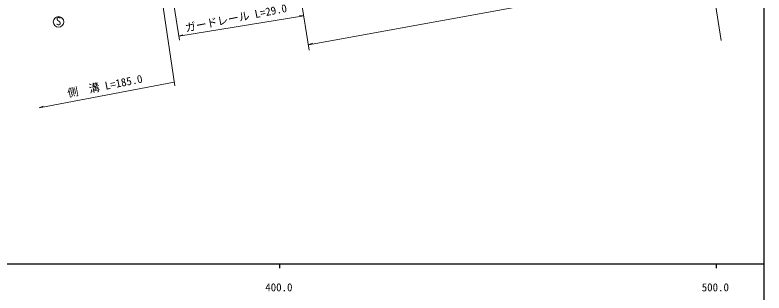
# Model space of a CAD drawing. Units: millimetres, scale not verified. Extents: x 40000 to 680000, y 20000 to 380000.
# Drawn here: x 407384 to 579000, y 198357 to 261920 of the extents above; entities that cross this region are included whole.
import ezdxf
from ezdxf.enums import TextEntityAlignment as Align

# ---------------------------------------------------------------- set-up
doc = ezdxf.new("R2010")
doc.units = ezdxf.units.MM
doc.header["$LTSCALE"] = 1000
for name, color, linetype, lineweight in [('M-STR-HTXT', 7, 'Continuous', 13), ('M-TTL-BAND', 7, 'Continuous', 25), ('M-WORK', 1, 'Continuous', 13)]:
    doc.layers.add(name, color=color, linetype=linetype, lineweight=lineweight)
doc.styles.add('ＭＳ ゴシック', font='')
doc.styles.get('ＭＳ ゴシック').set_extended_font_data('MS Gothic')

msp = doc.modelspace()

# ---------------------------------------------------------------- linework, layer by layer
at = {"layer": 'M-STR-HTXT'}
for p, q in [((474796, 253882), (469089, 289758)), ((443996, 245759), (438074, 285390)), ((445100, 256141), (440281, 285495)), ((473544, 261748), (472561, 261771))]:
    msp.add_line(p, q, dxfattribs=at)
for points in [[(566766, 271852), (474601, 255108), (475518, 255462)], [(473544, 261748), (444948, 257067), (445871, 257405)], [(443879, 246542), (412903, 240690), (413817, 241051)]]:
    msp.add_lwpolyline(points, dxfattribs=at)
at = {"layer": 'M-TTL-BAND'}
for p, q in [((579000, 20000), (579000, 370000)), ((40000, 205000), (579000, 205000)), ((468000, 205000), (468000, 204000)), ((568000, 205000), (568000, 204000))]:
    msp.add_line(p, q, dxfattribs=at)
at = {"layer": 'M-WORK'}
msp.add_line((561153, 309080), (569160, 256061), dxfattribs=at)
msp.add_circle((417357, 260345), 1200, dxfattribs=at)

# ---------------------------------------------------------------- texts
at = {"layer": 'M-STR-HTXT', "style": 'ＭＳ ゴシック'}
for s, p in [('ガードレール L=29.0', (458299, 259812)), ('側\u3000溝 L=185.0', (428270, 244275))]:
    msp.add_text(s, height=1833, rotation=11.2, dxfattribs=at).set_placement(p, align=Align.BOTTOM_CENTER)
at = {"layer": 'M-TTL-BAND', "style": 'ＭＳ ゴシック'}
for s, p in [('400.0', (467844, 198195)), ('500.0', (567844, 198195))]:
    msp.add_text(s, height=1833, dxfattribs=at).set_placement(p, align=Align.BOTTOM_CENTER)
at = {"layer": 'M-WORK', "style": 'ＭＳ ゴシック'}
msp.add_text('S', height=1833, dxfattribs=at).set_placement((417365, 259043), align=Align.BOTTOM_CENTER)

doc.saveas('drawing.dxf')
